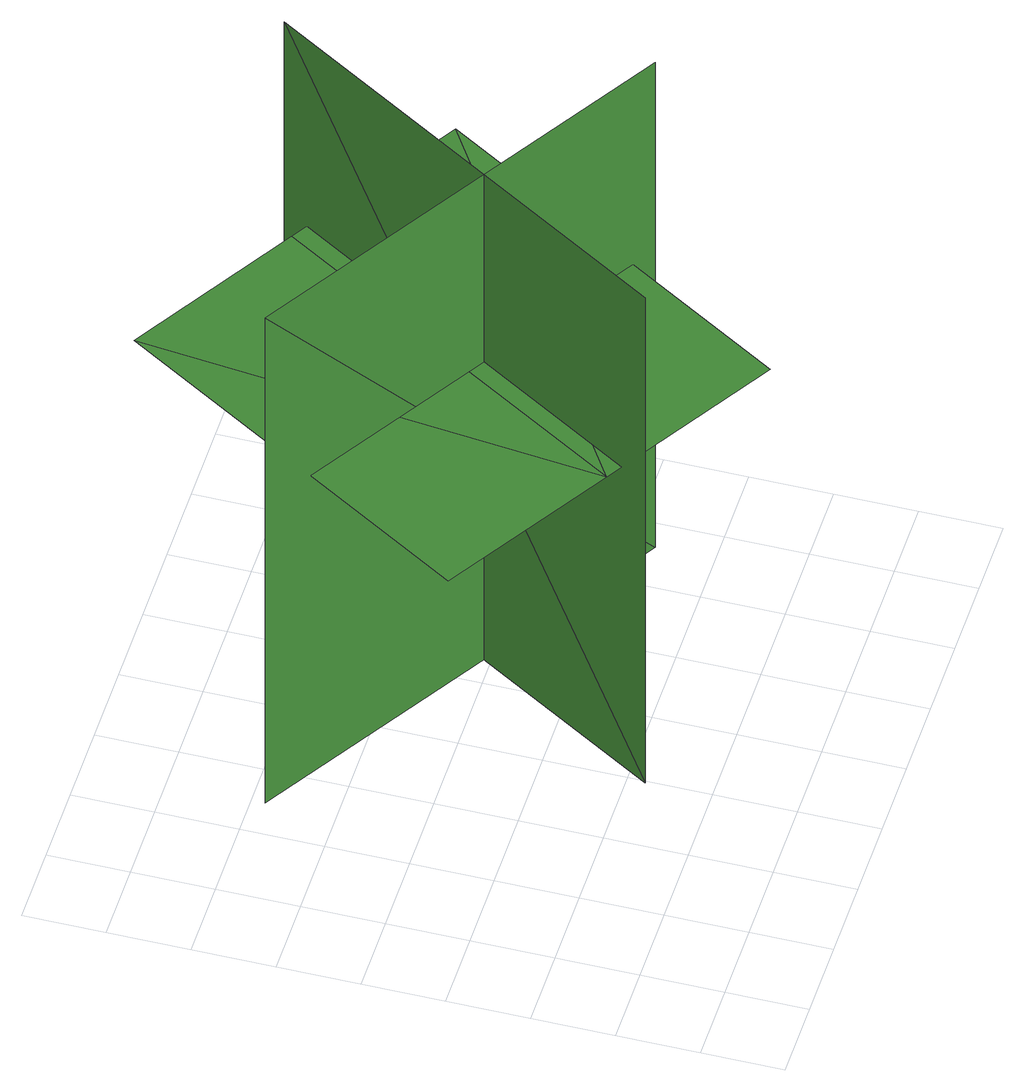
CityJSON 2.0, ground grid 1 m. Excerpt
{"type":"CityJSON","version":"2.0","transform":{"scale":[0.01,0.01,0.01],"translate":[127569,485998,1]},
"CityObjects":{
"tree1":{"type":"SolitaryVegetationObject","geometry":[{"type":"MultiSurface","lod":"1","boundaries":[[[0,1,2]],[[0,2,3]],[[4,5,6]],[[4,6,7]],[[8,9,10]],[[8,10,11]],[[8,12,13]],[[8,13,9]]]}]}
},
"vertices":[
[298,179,67],[610,693,67],[610,693,846],[298,179,846],[663,271,67],[663,271,846],[149,584,846],[149,584,67],[298,224,546],[570,673,546],[361,799,546],[89,351,546],[514,93,546],[786,541,546]
]}
